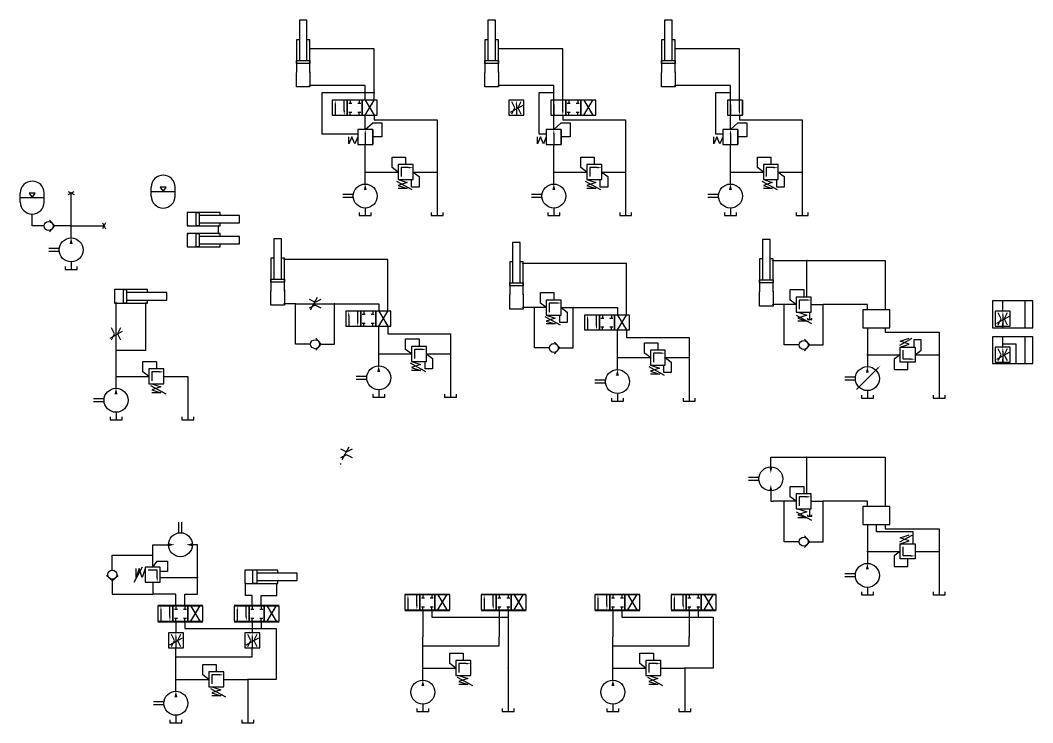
# Model space of a CAD drawing. Header units: inches. Extents: x -12 to 133, y 4 to 41.
# Drawn here: x 46.16 to 88.44, y 12.12 to 41.47 of the extents above; entities that cross this region are included whole.
import ezdxf
from ezdxf.lldxf.tags import DXFTag

# ---------------------------------------------------------------- set-up
doc = ezdxf.new("R2010")
doc.units = ezdxf.units.IN
doc.header["$LTSCALE"] = 0.25
doc.header["$MEASUREMENT"] = 0
tags = doc.linetypes.add('CENTER2', pattern=[1.125, 0.75, -0.125, 0.125, -0.125]).pattern_tags.tags
tags[10:11] = [DXFTag(74, 4), DXFTag(75, 0), DXFTag(340, '0'), DXFTag(46, 1.0), DXFTag(50, 0.0), DXFTag(44, 0.0), DXFTag(45, 0.0)]
tags[8:9] = [DXFTag(74, 4), DXFTag(75, 0), DXFTag(340, '0'), DXFTag(46, 1.0), DXFTag(50, 0.0), DXFTag(44, 0.0), DXFTag(45, 0.0)]
tags[6:7] = [DXFTag(74, 4), DXFTag(75, 0), DXFTag(340, '0'), DXFTag(46, 1.0), DXFTag(50, 0.0), DXFTag(44, 0.0), DXFTag(45, 0.0)]
tags[4:5] = [DXFTag(74, 4), DXFTag(75, 0), DXFTag(340, '0'), DXFTag(46, 1.0), DXFTag(50, 0.0), DXFTag(44, 0.0), DXFTag(45, 0.0)]
tags = doc.linetypes.add('HIDDEN', pattern=[0.375, 0.25, -0.125]).pattern_tags.tags
tags[6:7] = [DXFTag(74, 4), DXFTag(75, 0), DXFTag(340, '0'), DXFTag(46, 1.0), DXFTag(50, 0.0), DXFTag(44, 0.0), DXFTag(45, 0.0)]
tags[4:5] = [DXFTag(74, 4), DXFTag(75, 0), DXFTag(340, '0'), DXFTag(46, 1.0), DXFTag(50, 0.0), DXFTag(44, 0.0), DXFTag(45, 0.0)]
tags = doc.linetypes.add('HIDDEN4', pattern=[0.09375, 0.0625, -0.03125]).pattern_tags.tags
tags[6:7] = [DXFTag(74, 4), DXFTag(75, 0), DXFTag(340, '0'), DXFTag(46, 1.0), DXFTag(50, 0.0), DXFTag(44, 0.0), DXFTag(45, 0.0)]
tags[4:5] = [DXFTag(74, 4), DXFTag(75, 0), DXFTag(340, '0'), DXFTag(46, 1.0), DXFTag(50, 0.0), DXFTag(44, 0.0), DXFTag(45, 0.0)]

msp = doc.modelspace()

# ---------------------------------------------------------------- linework, layer by layer
for p, q in [((59.188, 38.125), (59.188, 37.5)), ((59.813, 38.125), (59.188, 38.125)), ((59.813, 38.125), (59.813, 37.5)), ((60.438, 38.125), (59.813, 38.125)), ((59.813, 37.5), (59.813, 38.125)), ((60.438, 37.5), (60.438, 38.125)), ((60.438, 38.125), (60.438, 37.5)), ((61.063, 38.125), (60.438, 38.125)), ((60.438, 37.5), (60.438, 38.125)), ((60.562, 37.5), (60.938, 38.125)), ((60.562, 38.125), (60.938, 37.5)), ((61.063, 37.5), (61.063, 38.125)), ((66.562, 38.125), (66.562, 37.5)), ((67.188, 38.125), (66.562, 38.125)), ((67.188, 37.5), (67.188, 38.125)), ((68.312, 38.125), (68.312, 37.5)), ((68.938, 38.125), (68.312, 38.125)), ((68.938, 38.125), (68.938, 37.5)), ((69.562, 38.125), (68.938, 38.125)), ((68.938, 37.5), (68.938, 38.125)), ((69.562, 37.5), (69.562, 38.125)), ((69.562, 38.125), (69.562, 37.5)), ((70.188, 38.125), (69.562, 38.125)), ((69.562, 37.5), (69.562, 38.125)), ((69.688, 37.5), (70.062, 38.125)), ((69.688, 38.125), (70.062, 37.5)), ((70.188, 37.5), (70.188, 38.125)), ((75.688, 38.125), (75.688, 37.5)), ((76.312, 38.125), (75.688, 38.125)), ((76.312, 38.125), (76.312, 37.5)), ((76.312, 37.5), (76.312, 38.125)), ((66.625, 37.625), (67.151, 37.917)), ((59.188, 37.5), (59.813, 37.5)), ((59.813, 37.5), (60.438, 37.5)), ((60.438, 37.5), (61.063, 37.5)), ((66.562, 37.5), (67.188, 37.5)), ((68.312, 37.5), (68.938, 37.5)), ((68.938, 37.5), (69.562, 37.5)), ((69.562, 37.5), (70.188, 37.5)), ((75.688, 37.5), (76.312, 37.5)), ((60.25, 36.906), (60.25, 36.281)), ((60.875, 36.906), (60.25, 36.906)), ((60.875, 36.906), (60.875, 36.281)), ((60.875, 36.281), (60.875, 36.906)), ((68.125, 36.906), (68.125, 36.281)), ((68.75, 36.906), (68.125, 36.906)), ((68.75, 36.906), (68.75, 36.281)), ((68.75, 36.281), (68.75, 36.906)), ((75.5, 36.906), (75.5, 36.281)), ((76.125, 36.906), (75.5, 36.906)), ((76.125, 36.906), (76.125, 36.281)), ((76.125, 36.281), (76.125, 36.906)), ((60.25, 36.281), (60.875, 36.281)), ((68.125, 36.281), (68.75, 36.281)), ((75.5, 36.281), (76.125, 36.281)), ((61.938, 35.438), (61.938, 34.812)), ((62.562, 35.438), (61.938, 35.438)), ((62.562, 34.812), (62.562, 35.438)), ((69.812, 35.438), (69.812, 34.812)), ((70.438, 35.438), (69.812, 35.438)), ((70.438, 34.812), (70.438, 35.438)), ((77.188, 35.438), (77.188, 34.812)), ((77.812, 35.438), (77.188, 35.438)), ((77.812, 34.812), (77.812, 35.438)), ((61.875, 34.75), (62.512, 34.396)), ((61.938, 34.812), (62.562, 34.812)), ((61.938, 34.812), (62.312, 34.688)), ((62.312, 34.688), (61.938, 34.562)), ((69.75, 34.75), (70.387, 34.396)), ((69.812, 34.812), (70.438, 34.812)), ((69.812, 34.812), (70.188, 34.688)), ((70.188, 34.688), (69.812, 34.562)), ((77.125, 34.75), (77.762, 34.396)), ((77.188, 34.812), (77.812, 34.812)), ((77.188, 34.812), (77.562, 34.688)), ((77.562, 34.688), (77.188, 34.562)), ((61.938, 34.562), (62.312, 34.438)), ((62.312, 34.438), (61.938, 34.438)), ((69.812, 34.562), (70.188, 34.438)), ((70.188, 34.438), (69.812, 34.438)), ((77.188, 34.562), (77.562, 34.438)), ((77.562, 34.438), (77.188, 34.438)), ((60.312, 33.438), (60.312, 33.312)), ((60.812, 33.312), (60.812, 33.438)), ((63.312, 33.438), (63.312, 33.312)), ((63.812, 33.312), (63.812, 33.438)), ((68.188, 33.438), (68.188, 33.312)), ((68.688, 33.312), (68.688, 33.438)), ((71.188, 33.438), (71.188, 33.312)), ((71.688, 33.312), (71.688, 33.438)), ((75.562, 33.438), (75.562, 33.312)), ((76.062, 33.312), (76.062, 33.438)), ((78.562, 33.438), (78.562, 33.312)), ((79.062, 33.312), (79.062, 33.438)), ((60.312, 33.312), (60.812, 33.312)), ((63.312, 33.312), (63.812, 33.312)), ((68.188, 33.312), (68.688, 33.312)), ((71.188, 33.312), (71.688, 33.312)), ((75.562, 33.312), (76.062, 33.312)), ((78.562, 33.312), (79.062, 33.312)), ((48.031, 31.188), (48.031, 31.062)), ((48.031, 31.062), (48.531, 31.062)), ((48.531, 31.062), (48.531, 31.188)), ((58.281, 29.375), (58.573, 29.901)), ((68.125, 29.781), (68.125, 29.156)), ((68.75, 29.781), (68.125, 29.781)), ((68.75, 29.156), (68.75, 29.781)), ((78.562, 29.906), (78.562, 29.281)), ((79.188, 29.906), (78.562, 29.906)), ((79.188, 29.281), (79.188, 29.906)), ((59.75, 29.312), (59.75, 28.688)), ((60.375, 29.312), (59.75, 29.312)), ((60.375, 29.312), (60.375, 28.688)), ((61, 29.312), (60.375, 29.312)), ((60.375, 28.688), (60.375, 29.312)), ((61, 28.688), (61, 29.312)), ((61, 29.312), (61, 28.688)), ((61.625, 29.312), (61, 29.312)), ((61, 28.688), (61, 29.312)), ((61.125, 28.688), (61.5, 29.312)), ((61.125, 29.312), (61.5, 28.688)), ((61.625, 28.688), (61.625, 29.312)), ((78.562, 29.281), (79.188, 29.281)), ((78.625, 29.281), (79, 29.156)), ((86.875, 29.312), (86.875, 28.688)), ((87.5, 29.312), (86.875, 29.312)), ((87.5, 28.688), (87.5, 29.312)), ((68.062, 29.094), (68.7, 28.74)), ((68.125, 29.156), (68.75, 29.156)), ((68.125, 29.156), (68.5, 29.031)), ((68.5, 29.031), (68.125, 28.906)), ((68.125, 28.906), (68.5, 28.781)), ((68.5, 28.781), (68.125, 28.781)), ((69.719, 29.156), (69.719, 28.531)), ((70.344, 29.156), (69.719, 29.156)), ((70.344, 29.156), (70.344, 28.531)), ((70.969, 29.156), (70.344, 29.156)), ((70.344, 28.531), (70.344, 29.156)), ((70.969, 28.531), (70.969, 29.156)), ((70.969, 29.156), (70.969, 28.531)), ((71.594, 29.156), (70.969, 29.156)), ((70.969, 28.531), (70.969, 29.156)), ((71.094, 28.531), (71.469, 29.156)), ((71.094, 29.156), (71.469, 28.531)), ((71.594, 28.531), (71.594, 29.156)), ((78.562, 29.156), (79.2, 28.802)), ((79, 29.156), (78.625, 29.031)), ((78.625, 29.031), (79, 28.906)), ((79, 28.906), (78.625, 28.906)), ((86.938, 28.812), (87.463, 29.104)), ((49.906, 28.188), (50.432, 28.479)), ((59.75, 28.688), (60.375, 28.688)), ((60.375, 28.688), (61, 28.688)), ((61, 28.688), (61.625, 28.688)), ((69.719, 28.531), (70.344, 28.531)), ((70.344, 28.531), (70.969, 28.531)), ((70.969, 28.531), (71.594, 28.531)), ((86.875, 28.688), (87.5, 28.688)), ((82.891, 27.901), (83.4, 28.184)), ((82.906, 28.062), (83.281, 28.188)), ((83.281, 27.938), (82.906, 28.062)), ((82.906, 27.812), (83.281, 27.938)), ((62.5, 27.844), (62.5, 27.219)), ((63.125, 27.844), (62.5, 27.844)), ((63.125, 27.219), (63.125, 27.844)), ((72.469, 27.688), (72.469, 27.062)), ((73.094, 27.688), (72.469, 27.688)), ((73.094, 27.062), (73.094, 27.688)), ((82.906, 27.188), (82.906, 27.812)), ((82.906, 27.812), (83.531, 27.812)), ((83.531, 27.812), (83.531, 27.188)), ((86.875, 27.812), (86.875, 27.188)), ((87.5, 27.812), (86.875, 27.812)), ((86.938, 27.312), (87.463, 27.604)), ((87.5, 27.188), (87.5, 27.812)), ((62.438, 27.156), (63.075, 26.802)), ((62.5, 27.219), (63.125, 27.219)), ((62.5, 27.219), (62.875, 27.094)), ((62.875, 27.094), (62.5, 26.969)), ((72.469, 27.062), (73.094, 27.062)), ((72.469, 27.062), (72.844, 26.938)), ((83.531, 27.188), (82.906, 27.188)), ((86.875, 27.188), (87.5, 27.188)), ((51.531, 26.906), (51.531, 26.281)), ((52.156, 26.906), (51.531, 26.906)), ((52.156, 26.281), (52.156, 26.906)), ((62.5, 26.969), (62.875, 26.844)), ((62.875, 26.844), (62.5, 26.844)), ((72.406, 27), (73.044, 26.646)), ((72.844, 26.938), (72.469, 26.812)), ((72.469, 26.812), (72.844, 26.688)), ((72.844, 26.688), (72.469, 26.688)), ((51.531, 26.281), (52.156, 26.281)), ((51.594, 26.219), (52.231, 25.865)), ((51.656, 26.281), (52.031, 26.156)), ((52.031, 26.156), (51.656, 26.031)), ((51.656, 26.031), (52.031, 25.906)), ((52.031, 25.906), (51.656, 25.906)), ((60.875, 25.844), (60.875, 25.719)), ((61.375, 25.719), (61.375, 25.844)), ((63.875, 25.844), (63.875, 25.719)), ((64.375, 25.719), (64.375, 25.844)), ((81.281, 25.812), (81.281, 25.688)), ((81.781, 25.688), (81.781, 25.812)), ((84.281, 25.812), (84.281, 25.688)), ((84.781, 25.688), (84.781, 25.812)), ((60.875, 25.719), (61.375, 25.719)), ((63.875, 25.719), (64.375, 25.719)), ((70.844, 25.688), (70.844, 25.562)), ((70.844, 25.562), (71.344, 25.562)), ((71.344, 25.562), (71.344, 25.688)), ((73.844, 25.688), (73.844, 25.562)), ((73.844, 25.562), (74.344, 25.562)), ((74.344, 25.562), (74.344, 25.688)), ((81.281, 25.688), (81.781, 25.688)), ((84.281, 25.688), (84.781, 25.688)), ((49.906, 24.906), (49.906, 24.781)), ((49.906, 24.781), (50.406, 24.781)), ((50.406, 24.781), (50.406, 24.906)), ((52.906, 24.906), (52.906, 24.781)), ((52.906, 24.781), (53.406, 24.781)), ((53.406, 24.781), (53.406, 24.906)), ((59.594, 23.125), (59.886, 23.651)), ((78.562, 21.688), (78.562, 21.062)), ((79.188, 21.688), (78.562, 21.688)), ((79.188, 21.062), (79.188, 21.688)), ((78.562, 21.062), (79.188, 21.062)), ((78.562, 20.938), (79.2, 20.584)), ((78.625, 21.062), (79, 20.938)), ((79, 20.938), (78.625, 20.812)), ((78.625, 20.812), (79, 20.688)), ((79, 20.688), (78.625, 20.688)), ((82.891, 19.682), (83.4, 19.965)), ((82.906, 19.844), (83.281, 19.969)), ((83.281, 19.719), (82.906, 19.844)), ((82.906, 19.594), (83.281, 19.719)), ((82.906, 18.969), (82.906, 19.594)), ((82.906, 19.594), (83.531, 19.594)), ((83.531, 19.594), (83.531, 18.969)), ((51.25, 18.625), (50.896, 17.988)), ((52, 18.625), (51.375, 18.625)), ((51.375, 18.625), (51.375, 18)), ((52, 18), (52, 18.625)), ((83.531, 18.969), (82.906, 18.969)), ((51.125, 18.562), (51, 18.188)), ((51, 18.188), (51, 18.562)), ((51.25, 18.188), (51.125, 18.562)), ((51.375, 18.562), (51.25, 18.188)), ((51.375, 18), (52, 18)), ((62.219, 17.5), (64.094, 17.5)), ((62.219, 17.469), (62.219, 16.844)), ((62.844, 17.469), (62.219, 17.469)), ((62.844, 17.469), (62.844, 16.844)), ((63.469, 17.469), (62.844, 17.469)), ((62.844, 16.844), (62.844, 17.469)), ((63.469, 16.844), (63.469, 17.469)), ((63.469, 17.469), (63.469, 16.844)), ((64.094, 17.469), (63.469, 17.469)), ((63.469, 16.844), (63.469, 17.469)), ((63.594, 16.844), (63.969, 17.469)), ((63.594, 17.469), (63.969, 16.844)), ((64.094, 16.844), (64.094, 17.469)), ((65.406, 17.5), (67.281, 17.5)), ((65.406, 17.469), (65.406, 16.844)), ((66.031, 17.469), (65.406, 17.469)), ((66.031, 17.469), (66.031, 16.844)), ((66.656, 17.469), (66.031, 17.469)), ((66.031, 16.844), (66.031, 17.469)), ((66.656, 16.844), (66.656, 17.469)), ((66.656, 17.469), (66.656, 16.844)), ((67.281, 17.469), (66.656, 17.469)), ((66.656, 16.844), (66.656, 17.469)), ((66.781, 16.844), (67.156, 17.469)), ((66.781, 17.469), (67.156, 16.844)), ((67.281, 16.844), (67.281, 17.469)), ((70.156, 17.5), (72.031, 17.5)), ((70.156, 17.469), (70.156, 16.844)), ((70.781, 17.469), (70.156, 17.469)), ((70.781, 17.469), (70.781, 16.844)), ((71.406, 17.469), (70.781, 17.469)), ((70.781, 16.844), (70.781, 17.469)), ((71.406, 16.844), (71.406, 17.469)), ((71.406, 17.469), (71.406, 16.844)), ((72.031, 17.469), (71.406, 17.469)), ((71.406, 16.844), (71.406, 17.469)), ((71.531, 16.844), (71.906, 17.469)), ((71.531, 17.469), (71.906, 16.844)), ((72.031, 16.844), (72.031, 17.469)), ((73.344, 17.5), (75.219, 17.5)), ((73.344, 17.469), (73.344, 16.844)), ((73.969, 17.469), (73.344, 17.469)), ((73.969, 17.469), (73.969, 16.844)), ((74.594, 17.469), (73.969, 17.469)), ((73.969, 16.844), (73.969, 17.469)), ((74.594, 16.844), (74.594, 17.469)), ((74.594, 17.469), (74.594, 16.844)), ((75.219, 17.469), (74.594, 17.469)), ((74.594, 16.844), (74.594, 17.469)), ((74.719, 16.844), (75.094, 17.469)), ((74.719, 17.469), (75.094, 16.844)), ((75.219, 16.844), (75.219, 17.469)), ((81.281, 17.594), (81.281, 17.469)), ((81.281, 17.469), (81.781, 17.469)), ((81.781, 17.469), (81.781, 17.594)), ((84.281, 17.594), (84.281, 17.469)), ((84.281, 17.469), (84.781, 17.469)), ((84.781, 17.469), (84.781, 17.594)), ((51.906, 17.031), (53.781, 17.031)), ((51.906, 17), (51.906, 16.375)), ((52.531, 17), (51.906, 17)), ((52.531, 17), (52.531, 16.375)), ((53.156, 17), (52.531, 17)), ((52.531, 16.375), (52.531, 17)), ((53.156, 16.375), (53.156, 17)), ((53.156, 17), (53.156, 16.375)), ((53.781, 17), (53.156, 17)), ((53.156, 16.375), (53.156, 17)), ((53.281, 16.375), (53.656, 17)), ((53.281, 17), (53.656, 16.375)), ((53.781, 16.375), (53.781, 17)), ((55.094, 17.031), (56.969, 17.031)), ((55.094, 17), (55.094, 16.375)), ((55.719, 17), (55.094, 17)), ((55.719, 17), (55.719, 16.375)), ((56.344, 17), (55.719, 17)), ((55.719, 16.375), (55.719, 17)), ((56.344, 16.375), (56.344, 17)), ((56.344, 17), (56.344, 16.375)), ((56.969, 17), (56.344, 17)), ((56.344, 16.375), (56.344, 17)), ((56.469, 16.375), (56.844, 17)), ((56.469, 17), (56.844, 16.375)), ((56.969, 16.375), (56.969, 17)), ((62.219, 16.844), (62.844, 16.844)), ((62.219, 16.812), (64.094, 16.812)), ((62.844, 16.844), (63.469, 16.844)), ((63.469, 16.844), (64.094, 16.844)), ((65.406, 16.844), (66.031, 16.844)), ((65.406, 16.812), (67.281, 16.812)), ((66.031, 16.844), (66.656, 16.844)), ((66.656, 16.844), (67.281, 16.844)), ((70.156, 16.844), (70.781, 16.844)), ((70.156, 16.812), (72.031, 16.812)), ((70.781, 16.844), (71.406, 16.844)), ((71.406, 16.844), (72.031, 16.844)), ((73.344, 16.844), (73.969, 16.844)), ((73.344, 16.812), (75.219, 16.812)), ((73.969, 16.844), (74.594, 16.844)), ((74.594, 16.844), (75.219, 16.844)), ((51.906, 16.375), (52.531, 16.375)), ((51.906, 16.344), (53.781, 16.344)), ((52.531, 16.375), (53.156, 16.375)), ((53.156, 16.375), (53.781, 16.375)), ((55.094, 16.375), (55.719, 16.375)), ((55.094, 16.344), (56.969, 16.344)), ((55.719, 16.375), (56.344, 16.375)), ((56.344, 16.375), (56.969, 16.375)), ((52.344, 15.875), (52.344, 15.25)), ((52.969, 15.875), (52.344, 15.875)), ((52.406, 15.375), (52.932, 15.667)), ((52.969, 15.25), (52.969, 15.875)), ((55.531, 15.875), (55.531, 15.25)), ((56.156, 15.875), (55.531, 15.875)), ((55.594, 15.375), (56.119, 15.667)), ((56.156, 15.25), (56.156, 15.875)), ((52.344, 15.25), (52.969, 15.25)), ((55.531, 15.25), (56.156, 15.25)), ((64.344, 14.719), (64.344, 14.094)), ((64.969, 14.719), (64.344, 14.719)), ((64.969, 14.094), (64.969, 14.719)), ((72.281, 14.719), (72.281, 14.094)), ((72.906, 14.719), (72.281, 14.719)), ((72.906, 14.094), (72.906, 14.719)), ((54.031, 14.25), (54.031, 13.625)), ((54.656, 14.25), (54.031, 14.25)), ((54.656, 13.625), (54.656, 14.25)), ((64.344, 14.094), (64.969, 14.094)), ((64.406, 14.031), (65.044, 13.677)), ((64.469, 14.094), (64.844, 13.969)), ((64.844, 13.969), (64.469, 13.844)), ((72.281, 14.094), (72.906, 14.094)), ((72.344, 14.031), (72.981, 13.677)), ((72.406, 14.094), (72.781, 13.969)), ((72.781, 13.969), (72.406, 13.844)), ((54.031, 13.625), (54.656, 13.625)), ((54.094, 13.562), (54.731, 13.209)), ((54.156, 13.625), (54.531, 13.5)), ((64.469, 13.844), (64.844, 13.719)), ((64.844, 13.719), (64.469, 13.719)), ((72.406, 13.844), (72.781, 13.719)), ((72.781, 13.719), (72.406, 13.719)), ((54.531, 13.5), (54.156, 13.375)), ((54.156, 13.375), (54.531, 13.25)), ((54.531, 13.25), (54.156, 13.25)), ((62.719, 12.719), (62.719, 12.594)), ((63.219, 12.594), (63.219, 12.719)), ((66.281, 12.719), (66.281, 12.594)), ((66.781, 12.594), (66.781, 12.719)), ((70.656, 12.719), (70.656, 12.594)), ((71.156, 12.594), (71.156, 12.719)), ((73.656, 12.719), (73.656, 12.594)), ((74.156, 12.594), (74.156, 12.719)), ((62.719, 12.594), (63.219, 12.594)), ((66.281, 12.594), (66.781, 12.594)), ((70.656, 12.594), (71.156, 12.594)), ((73.656, 12.594), (74.156, 12.594)), ((52.406, 12.25), (52.406, 12.125)), ((52.406, 12.125), (52.906, 12.125)), ((52.906, 12.125), (52.906, 12.25)), ((55.406, 12.25), (55.406, 12.125)), ((55.406, 12.125), (55.906, 12.125)), ((55.906, 12.125), (55.906, 12.25))]:
    msp.add_line(p, q)
for points in [[(57.813, 39.781), (58.125, 39.781), (58.125, 41.469), (57.813, 41.469), (57.813, 39.781)], [(65.688, 39.781), (66, 39.781), (66, 41.469), (65.688, 41.469), (65.688, 39.781)], [(73.062, 39.781), (73.375, 39.781), (73.375, 41.469), (73.062, 41.469), (73.062, 39.781)], [(57.813, 40.656), (57.688, 40.656), (57.688, 39.281)], [(58.25, 39.281), (58.25, 39.281), (58.25, 40.656), (58.125, 40.656)], [(65.688, 40.656), (65.562, 40.656), (65.562, 39.281)], [(66.125, 39.281), (66.125, 39.281), (66.125, 40.656), (66, 40.656)], [(73.062, 40.656), (72.938, 40.656), (72.938, 39.281)], [(73.5, 39.281), (73.5, 39.281), (73.5, 40.656), (73.375, 40.656)], [(60.938, 38.125), (60.938, 40.281), (58.25, 40.281)], [(68.812, 38.125), (68.812, 40.281), (66.125, 40.281)], [(76.188, 38.125), (76.188, 40.281), (73.5, 40.281)], [(57.688, 39.781), (58.25, 39.781), (58.25, 39.656), (57.688, 39.656), (57.688, 39.781)], [(65.562, 39.781), (66.125, 39.781), (66.125, 39.656), (65.562, 39.656), (65.562, 39.781)], [(72.938, 39.781), (73.5, 39.781), (73.5, 39.656), (72.938, 39.656), (72.938, 39.781)], [(58.25, 39.312), (58.25, 38.688), (57.688, 38.688), (57.688, 39.281)], [(66.125, 39.312), (66.125, 38.688), (65.562, 38.688), (65.562, 39.281)], [(73.5, 39.312), (73.5, 38.688), (72.938, 38.688), (72.938, 39.281)], [(60.562, 38.125), (60.562, 38.75), (58.25, 38.75)], [(68.438, 37.5), (68.438, 38.75), (66.125, 38.75)], [(75.812, 37.5), (75.812, 38.75), (73.5, 38.75)], [(59.688, 37.688), (59.688, 38.125)], [(59.938, 38.125), (59.938, 38)], [(60.312, 38.125), (60.312, 38)], [(66.688, 37.562), (66.812, 37.812), (66.688, 38.062)], [(67.062, 38.062), (66.938, 37.812), (67.062, 37.562)], [(68.812, 37.688), (68.812, 38.125)], [(69.062, 38.125), (69.062, 38)], [(69.438, 38.125), (69.438, 38)], [(76.188, 37.688), (76.188, 38.125)], [(59.312, 37.938), (59.312, 37.5)], [(59.875, 38), (60, 38)], [(60.25, 38), (60.375, 38)], [(66.875, 37.938), (66.875, 37.5)], [(68.438, 37.938), (68.438, 37.5)], [(69, 38), (69.125, 38)], [(69.375, 38), (69.5, 38)], [(75.812, 37.938), (75.812, 37.5)], [(59.875, 37.625), (60, 37.625)], [(59.938, 37.5), (59.938, 37.625)], [(60.25, 37.625), (60.375, 37.625)], [(60.312, 37.5), (60.312, 37.625)], [(60.562, 36.906), (60.562, 37.5)], [(60.938, 37.5), (60.938, 37.312), (63.562, 37.312), (63.562, 35.969)], [(68.438, 36.906), (68.438, 37.5)], [(68.812, 37.5), (68.812, 37.312), (71.438, 37.312), (71.438, 35.969)], [(69, 37.625), (69.125, 37.625)], [(69.062, 37.5), (69.062, 37.625)], [(69.375, 37.625), (69.5, 37.625)], [(69.438, 37.5), (69.438, 37.625)], [(75.812, 36.906), (75.812, 37.5)], [(76.188, 37.5), (76.188, 37.312), (78.812, 37.312), (78.812, 35.969)], [(60.25, 36.594), (60.125, 36.312), (60, 36.594), (59.875, 36.312), (59.875, 36.594)], [(60.562, 36.719), (60.562, 36.281)], [(68.125, 36.594), (68, 36.312), (67.875, 36.594), (67.75, 36.312), (67.75, 36.594)], [(68.438, 36.719), (68.438, 36.281)], [(75.5, 36.594), (75.375, 36.312), (75.25, 36.594), (75.125, 36.312), (75.125, 36.594)], [(75.812, 36.719), (75.812, 36.281)], [(60.562, 34.625), (60.562, 36.281)], [(63.562, 35.969), (63.562, 35.125)], [(68.438, 34.625), (68.438, 36.281)], [(71.438, 35.969), (71.438, 35.125)], [(75.812, 34.625), (75.812, 36.281)], [(78.812, 35.969), (78.812, 35.125)], [(60.562, 35.125), (61.938, 35.125)], [(62.375, 35.312), (62.062, 35.312), (62.062, 34.938)], [(62.562, 35.125), (63.562, 35.125), (63.562, 33.312)], [(68.438, 35.125), (69.812, 35.125)], [(70.25, 35.312), (69.938, 35.312), (69.938, 34.938)], [(70.438, 35.125), (71.438, 35.125), (71.438, 33.312)], [(75.812, 35.125), (77.188, 35.125)], [(77.625, 35.312), (77.312, 35.312), (77.312, 34.938)], [(77.812, 35.125), (78.812, 35.125), (78.812, 33.312)], [(46.156, 33.875), (46.156, 34.25)], [(46.656, 34.062), (46.781, 34.25), (46.531, 34.25), (46.656, 34.062)], [(47.156, 33.875), (47.156, 34.25)], [(48.156, 34.188), (48.406, 34.312)], [(48.156, 34.312), (48.406, 34.188)], [(48.281, 32.375), (48.281, 34.25)], [(51.625, 34.125), (51.625, 34.5)], [(51.625, 34.312), (52.625, 34.312)], [(52.125, 34.312), (52.25, 34.5), (52, 34.5), (52.125, 34.312)], [(52.625, 34.125), (52.625, 34.5)], [(46.156, 34.062), (47.156, 34.062)], [(60.066, 34.188), (59.625, 34.188)], [(60.066, 34.062), (59.625, 34.062)], [(67.941, 34.188), (67.5, 34.188)], [(67.941, 34.062), (67.5, 34.062)], [(75.316, 34.188), (74.875, 34.188)], [(75.316, 34.062), (74.875, 34.062)], [(54.5, 33.312), (54.5, 33.438), (53.125, 33.438), (53.125, 32.875), (54.5, 32.875), (54.5, 33)], [(53.625, 33.438), (53.625, 32.875), (53.5, 32.875), (53.5, 33.438), (53.625, 33.438)], [(60.562, 33.625), (60.562, 33.312)], [(68.438, 33.625), (68.438, 33.312)], [(75.812, 33.625), (75.812, 33.312)], [(47.156, 32.875), (46.656, 32.875), (46.656, 33.375)], [(47.594, 32.875), (47.375, 33.123)], [(49.594, 33), (49.719, 32.75)], [(49.719, 33), (49.594, 32.75)], [(53.625, 33.312), (53.625, 33), (55.312, 33), (55.312, 33.312), (53.625, 33.312)], [(47.594, 32.875), (47.375, 32.627)], [(48.281, 32.875), (47.594, 32.875)], [(48.281, 32.875), (49.656, 32.875)], [(54.5, 32.438), (54.5, 32.562), (53.125, 32.562), (53.125, 32), (54.5, 32), (54.5, 32.125)], [(53.625, 32.562), (53.625, 32), (53.5, 32), (53.5, 32.562), (53.625, 32.562)], [(54.438, 32.562), (54.438, 32.875)], [(53.625, 32.438), (53.625, 32.125), (55.312, 32.125), (55.312, 32.438), (53.625, 32.438)], [(56.75, 30.656), (57.063, 30.656), (57.063, 32.344), (56.75, 32.344), (56.75, 30.656)], [(66.719, 30.5), (67.031, 30.5), (67.031, 32.188), (66.719, 32.188), (66.719, 30.5)], [(77.156, 30.625), (77.469, 30.625), (77.469, 32.312), (77.156, 32.312), (77.156, 30.625)], [(47.785, 31.938), (47.344, 31.938)], [(47.785, 31.812), (47.344, 31.812)], [(48.281, 31.375), (48.281, 31.062)], [(56.75, 31.531), (56.625, 31.531), (56.625, 30.156)], [(57.188, 30.156), (57.188, 30.156), (57.188, 31.531), (57.063, 31.531)], [(61.5, 29.312), (61.5, 31.469), (57.188, 31.469)], [(66.719, 31.375), (66.594, 31.375), (66.594, 30)], [(67.156, 30), (67.156, 30), (67.156, 31.375), (67.031, 31.375)], [(71.469, 29.156), (71.469, 31.312), (67.156, 31.312)], [(77.156, 31.5), (77.031, 31.5), (77.031, 30.125)], [(77.594, 30.125), (77.594, 30.125), (77.594, 31.5), (77.469, 31.5)], [(77.594, 31.438), (82.281, 31.438), (82.281, 29.375)], [(56.625, 30.656), (57.188, 30.656), (57.188, 30.531), (56.625, 30.531), (56.625, 30.656)], [(66.594, 30.5), (67.156, 30.5), (67.156, 30.375), (66.594, 30.375), (66.594, 30.5)], [(77.031, 30.625), (77.594, 30.625), (77.594, 30.5), (77.031, 30.5), (77.031, 30.625)], [(51.469, 30.094), (51.469, 30.219), (50.094, 30.219), (50.094, 29.656), (51.469, 29.656), (51.469, 29.781)], [(50.594, 30.219), (50.594, 29.656), (50.469, 29.656), (50.469, 30.219), (50.594, 30.219)], [(50.594, 30.094), (50.594, 29.781), (52.281, 29.781), (52.281, 30.094), (50.594, 30.094)], [(57.188, 30.188), (57.188, 29.562), (56.625, 29.562), (56.625, 30.156)], [(67.156, 30.031), (67.156, 29.406), (66.594, 29.406), (66.594, 30)], [(77.594, 30.156), (77.594, 29.531), (77.031, 29.531), (77.031, 30.125)], [(50.156, 28.656), (50.156, 29.656)], [(50.156, 27.688), (51.406, 27.688), (51.406, 29.656)], [(57.656, 29.625), (57.188, 29.625)], [(58.281, 27.938), (57.656, 27.938), (57.656, 29.625)], [(57.656, 29.625), (59.281, 29.625)], [(58.219, 29.812), (58.469, 29.688), (58.719, 29.812)], [(58.719, 27.938), (59.281, 27.938), (59.281, 29.625)], [(59.281, 29.625), (61.125, 29.625), (61.125, 29.312)], [(68.562, 29.656), (68.25, 29.656), (68.25, 29.281)], [(79, 29.781), (78.688, 29.781), (78.688, 29.406)], [(87.188, 29.312), (87.188, 29.75)], [(88.125, 28.625), (88.125, 29.75)], [(58.719, 29.438), (58.469, 29.562), (58.219, 29.438)], [(60.25, 28.875), (60.25, 29.312)], [(60.438, 29.188), (60.562, 29.188)], [(60.5, 29.312), (60.5, 29.188)], [(60.812, 29.188), (60.938, 29.188)], [(60.875, 29.312), (60.875, 29.188)], [(67.625, 29.469), (67.156, 29.469)], [(68.125, 29.469), (67.625, 29.469)], [(68.25, 27.781), (67.625, 27.781), (67.625, 29.469)], [(68.688, 27.781), (69.25, 27.781), (69.25, 29.469)], [(68.75, 29.469), (69.25, 29.469)], [(69.25, 29.469), (71.094, 29.469), (71.094, 29.156)], [(78.062, 29.594), (77.594, 29.594)], [(78.562, 29.594), (78.062, 29.594)], [(78.688, 27.906), (78.062, 27.906), (78.062, 29.594)], [(79.125, 27.906), (79.688, 27.906), (79.688, 29.594)], [(79.188, 29.594), (79.688, 29.594)], [(81.531, 29.375), (81.531, 29.594), (79.688, 29.594)], [(87, 28.75), (87.125, 29), (87, 29.25)], [(87.375, 29.25), (87.25, 29), (87.375, 28.75)], [(59.875, 29.125), (59.875, 28.688)], [(60.438, 28.812), (60.562, 28.812)], [(60.5, 28.688), (60.5, 28.812)], [(60.812, 28.812), (60.938, 28.812)], [(60.875, 28.688), (60.875, 28.812)], [(69.844, 28.969), (69.844, 28.531)], [(70.219, 28.719), (70.219, 29.156)], [(70.406, 29.031), (70.531, 29.031)], [(70.469, 29.156), (70.469, 29.031)], [(70.781, 29.031), (70.906, 29.031)], [(70.844, 29.156), (70.844, 29.031)], [(79.031, 29.031), (79.031, 28.969), (79.219, 28.969), (79.219, 29.031)], [(87.188, 29.125), (87.188, 28.688)], [(87.188, 28.625), (87.188, 28.812)], [(49.969, 28.125), (50.094, 28.375), (49.969, 28.625)], [(50.156, 28.031), (50.156, 28.656)], [(50.344, 28.625), (50.219, 28.375), (50.344, 28.125)], [(61.125, 27.031), (61.125, 28.688)], [(61.5, 28.688), (61.5, 28.375), (64.125, 28.375), (64.125, 27.531)], [(70.406, 28.656), (70.531, 28.656)], [(70.469, 28.531), (70.469, 28.656)], [(70.781, 28.656), (70.906, 28.656)], [(70.844, 28.531), (70.844, 28.656)], [(71.094, 26.875), (71.094, 28.531)], [(71.469, 28.531), (71.469, 28.219), (74.094, 28.219), (74.094, 27.375)], [(81.531, 28.625), (81.531, 27)], [(82.281, 28.625), (82.281, 28.438), (84.531, 28.438), (84.531, 27.5)], [(50.156, 26.094), (50.156, 28.031)], [(58.719, 27.938), (58.5, 28.186)], [(58.719, 27.938), (58.5, 27.689)], [(68.688, 27.781), (68.469, 28.029)], [(79.125, 27.906), (78.906, 28.154)], [(79.125, 27.906), (78.906, 27.658)], [(87.188, 27.812), (87.188, 28.25)], [(88.125, 27.125), (88.125, 28.25)], [(61.125, 27.531), (62.5, 27.531)], [(62.938, 27.719), (62.625, 27.719), (62.625, 27.344)], [(63.125, 27.531), (64.125, 27.531), (64.125, 25.719)], [(68.688, 27.781), (68.469, 27.533)], [(72.906, 27.562), (72.594, 27.562), (72.594, 27.188)], [(81.531, 27.5), (82.906, 27.5)], [(83.344, 27.312), (83.031, 27.312), (83.031, 27.688)], [(83.531, 27.5), (84.531, 27.5), (84.531, 25.688)], [(87, 27.25), (87.125, 27.5), (87, 27.75)], [(87.188, 27.625), (87.188, 27.188)], [(87.375, 27.75), (87.25, 27.5), (87.375, 27.25)], [(71.094, 27.375), (72.469, 27.375)], [(73.094, 27.375), (74.094, 27.375), (74.094, 25.562)], [(87.188, 27.125), (87.188, 27.312)], [(51.969, 26.781), (51.656, 26.781), (51.656, 26.406)], [(81.938, 26.906), (81.076, 26.044)], [(50.156, 26.594), (51.531, 26.594)], [(52.156, 26.594), (53.156, 26.594), (53.156, 24.781)], [(60.629, 26.594), (60.188, 26.594)], [(60.629, 26.469), (60.188, 26.469)], [(70.598, 26.438), (70.156, 26.438)], [(70.598, 26.312), (70.156, 26.312)], [(81.035, 26.562), (80.594, 26.562)], [(81.035, 26.438), (80.594, 26.438)], [(61.125, 26.031), (61.125, 25.719)], [(71.094, 25.875), (71.094, 25.562)], [(81.531, 26), (81.531, 25.688)], [(49.66, 25.656), (49.219, 25.656)], [(49.66, 25.531), (49.219, 25.531)], [(50.156, 25.094), (50.156, 24.781)], [(59.531, 23.562), (59.781, 23.438), (60.031, 23.562)], [(60.031, 23.188), (59.781, 23.312), (59.531, 23.188)], [(77.5, 22.812), (77.5, 23.219), (77.594, 23.219)], [(77.594, 23.219), (82.281, 23.219), (82.281, 21.156)], [(77.004, 22.375), (76.562, 22.375)], [(77.004, 22.25), (76.562, 22.25)], [(77.5, 21.812), (77.5, 21.375), (77.594, 21.375)], [(78.062, 21.375), (77.594, 21.375)], [(78.562, 21.375), (78.062, 21.375)], [(78.688, 19.688), (78.062, 19.688), (78.062, 21.375)], [(79, 21.562), (78.688, 21.562), (78.688, 21.188)], [(79.125, 19.688), (79.688, 19.688), (79.688, 21.375)], [(79.188, 21.375), (79.688, 21.375)], [(81.531, 21.156), (81.531, 21.375), (79.688, 21.375)], [(79.031, 20.812), (79.031, 20.75), (79.219, 20.75), (79.219, 20.812)], [(52.781, 20.059), (52.781, 20.5)], [(52.906, 20.059), (52.906, 20.5)], [(81.531, 20.406), (81.531, 18.781)], [(82.281, 20.406), (82.281, 20.219), (84.531, 20.219), (84.531, 19.281)], [(79.125, 19.688), (78.906, 19.936)], [(51.688, 19.125), (51.688, 19.562), (52.344, 19.562)], [(53.562, 18.188), (53.562, 19.562), (53.344, 19.562)], [(79.125, 19.688), (78.906, 19.439)], [(83.344, 19.094), (83.031, 19.094), (83.031, 19.469)], [(50, 18.5), (50, 19.125), (51.688, 19.125)], [(51.688, 18.625), (51.688, 19.125)], [(81.531, 19.281), (82.906, 19.281)], [(83.531, 19.281), (84.531, 19.281), (84.531, 17.469)], [(50, 18.062), (49.752, 18.281)], [(50, 18.062), (50.248, 18.281)], [(51.875, 18.188), (51.875, 18.5), (51.5, 18.5)], [(53.031, 17), (53.031, 17.5), (53.562, 17.5), (53.562, 18.188)], [(56.906, 18.375), (56.906, 18.5), (55.531, 18.5), (55.531, 17.938), (56.906, 17.938), (56.906, 18.062)], [(56.031, 18.5), (56.031, 17.938), (55.875, 17.938), (55.875, 18.5)], [(56.031, 18.375), (56.031, 18.062), (57.719, 18.062), (57.719, 18.375), (56.031, 18.375)], [(81.035, 18.344), (80.594, 18.344)], [(81.035, 18.219), (80.594, 18.219)], [(50, 18.062), (50, 17.5), (51.688, 17.5)], [(51.688, 18), (51.688, 17.5)], [(55.844, 17), (55.844, 17.438), (55.562, 17.438), (55.562, 17.938)], [(56.219, 17), (56.219, 17.438), (56.875, 17.438), (56.875, 17.938)], [(81.531, 17.781), (81.531, 17.469)], [(52.656, 17), (52.656, 17.5), (51.688, 17.5)], [(62.719, 17.031), (62.719, 17.469)], [(62.906, 17.344), (63.031, 17.344)], [(62.969, 17.469), (62.969, 17.344)], [(63.281, 17.344), (63.406, 17.344)], [(63.344, 17.469), (63.344, 17.344)], [(65.906, 17.031), (65.906, 17.469)], [(66.094, 17.344), (66.219, 17.344)], [(66.156, 17.469), (66.156, 17.344)], [(66.469, 17.344), (66.594, 17.344)], [(66.531, 17.469), (66.531, 17.344)], [(70.656, 17.031), (70.656, 17.469)], [(70.844, 17.344), (70.969, 17.344)], [(70.906, 17.469), (70.906, 17.344)], [(71.219, 17.344), (71.344, 17.344)], [(71.281, 17.469), (71.281, 17.344)], [(73.844, 17.031), (73.844, 17.469)], [(74.031, 17.344), (74.156, 17.344)], [(74.094, 17.469), (74.094, 17.344)], [(74.406, 17.344), (74.531, 17.344)], [(74.469, 17.469), (74.469, 17.344)], [(52.406, 16.562), (52.406, 17)], [(52.656, 17), (52.656, 16.875)], [(53.031, 17), (53.031, 16.875)], [(55.594, 16.562), (55.594, 17)], [(55.844, 17), (55.844, 16.875)], [(56.219, 17), (56.219, 16.875)], [(62.344, 17.281), (62.344, 16.844)], [(62.906, 16.969), (63.031, 16.969)], [(62.969, 16.844), (62.969, 16.969)], [(63.281, 16.969), (63.406, 16.969)], [(63.344, 16.844), (63.344, 16.969)], [(65.531, 17.281), (65.531, 16.844)], [(66.094, 16.969), (66.219, 16.969)], [(66.156, 16.844), (66.156, 16.969)], [(66.469, 16.969), (66.594, 16.969)], [(66.531, 16.844), (66.531, 16.969)], [(70.281, 17.281), (70.281, 16.844)], [(70.844, 16.969), (70.969, 16.969)], [(70.906, 16.844), (70.906, 16.969)], [(71.219, 16.969), (71.344, 16.969)], [(71.281, 16.844), (71.281, 16.969)], [(73.469, 17.281), (73.469, 16.844)], [(74.031, 16.969), (74.156, 16.969)], [(74.094, 16.844), (74.094, 16.969)], [(74.406, 16.969), (74.531, 16.969)], [(74.469, 16.844), (74.469, 16.969)], [(52.031, 16.812), (52.031, 16.375)], [(52.594, 16.875), (52.719, 16.875)], [(52.594, 16.5), (52.719, 16.5)], [(52.656, 16.375), (52.656, 16.5)], [(52.969, 16.875), (53.094, 16.875)], [(52.969, 16.5), (53.094, 16.5)], [(53.031, 16.375), (53.031, 16.5)], [(55.219, 16.812), (55.219, 16.375)], [(55.781, 16.875), (55.906, 16.875)], [(55.781, 16.5), (55.906, 16.5)], [(55.844, 16.375), (55.844, 16.5)], [(56.156, 16.875), (56.281, 16.875)], [(56.156, 16.5), (56.281, 16.5)], [(56.219, 16.375), (56.219, 16.5)], [(62.969, 16.844), (62.969, 16.344)], [(63.344, 16.844), (63.344, 16.531)], [(63.344, 16.531), (66.531, 16.531)], [(66.156, 16.844), (66.156, 16.344)], [(66.531, 16.844), (66.531, 16.531)], [(66.531, 16.531), (66.531, 12.594)], [(70.906, 16.844), (70.906, 16.344)], [(71.281, 16.844), (71.281, 16.531)], [(71.281, 16.531), (75.094, 16.531), (75.094, 14.406), (73.906, 14.406)], [(74.094, 16.844), (74.094, 16.344)], [(74.469, 16.844), (74.469, 16.531)], [(52.656, 16.375), (52.656, 15.875)], [(53.031, 16.375), (53.031, 16.062)], [(55.844, 16.375), (55.844, 15.875)], [(56.219, 16.375), (56.219, 16.062)], [(62.969, 16.344), (62.969, 15.719)], [(66.156, 16.344), (66.156, 15.719)], [(70.906, 16.344), (70.906, 15.719)], [(74.094, 16.344), (74.094, 15.719)], [(52.469, 15.312), (52.594, 15.562), (52.469, 15.812)], [(52.656, 15.688), (52.656, 15.25)], [(52.844, 15.812), (52.719, 15.562), (52.844, 15.312)], [(53.031, 16.062), (56.844, 16.062), (56.844, 13.938), (55.656, 13.938)], [(55.656, 15.312), (55.781, 15.562), (55.656, 15.812)], [(55.844, 15.688), (55.844, 15.25)], [(56.031, 15.812), (55.906, 15.562), (56.031, 15.312)], [(62.969, 13.906), (62.969, 15.719)], [(62.969, 15.344), (66.156, 15.344), (66.156, 15.719)], [(70.906, 13.906), (70.906, 15.719)], [(70.906, 15.344), (74.094, 15.344), (74.094, 15.719)], [(52.656, 13.438), (52.656, 15.25)], [(52.656, 14.875), (55.844, 14.875), (55.844, 15.25)], [(62.969, 14.406), (64.344, 14.406)], [(64.781, 14.594), (64.469, 14.594), (64.469, 14.219)], [(70.906, 14.406), (72.281, 14.406)], [(72.719, 14.594), (72.406, 14.594), (72.406, 14.219)], [(72.906, 14.406), (73.906, 14.406), (73.906, 12.594)], [(54.469, 14.125), (54.156, 14.125), (54.156, 13.75)], [(52.656, 13.938), (54.031, 13.938)], [(54.656, 13.938), (55.656, 13.938), (55.656, 12.125)], [(52.16, 13), (51.719, 13)], [(52.16, 12.875), (51.719, 12.875)], [(62.969, 12.906), (62.969, 12.594)], [(70.906, 12.906), (70.906, 12.594)], [(52.656, 12.438), (52.656, 12.125)]]:
    msp.add_lwpolyline(points)
for points in [[(58.25, 40.594, 0.0625, 0, 0), (58.188, 40.594, 0, 0, 0)], [(66.125, 40.594, 0.0625, 0, 0), (66.062, 40.594, 0, 0, 0)], [(73.5, 40.594, 0.0625, 0, 0), (73.438, 40.594, 0, 0, 0)], [(58.25, 38.75, 0.0625, 0, 0), (58.188, 38.75, 0, 0, 0)], [(66.125, 38.75, 0.0625, 0, 0), (66.062, 38.75, 0, 0, 0)], [(73.5, 38.75, 0.0625, 0, 0), (73.438, 38.75, 0, 0, 0)], [(59.312, 38.125, 0, 0.0625, 0), (59.312, 37.938, 0.0625, 0.0625, 0)], [(60.938, 38.125, 0, 0.0625, 0), (60.841, 37.964, 0.0625, 0.0625, 0)], [(66.875, 38.125, 0, 0.0625, 0), (66.875, 37.938, 0.0625, 0.0625, 0)], [(68.438, 38.125, 0, 0.0625, 0), (68.438, 37.938, 0.0625, 0.0625, 0)], [(70.062, 38.125, 0, 0.0625, 0), (69.966, 37.964, 0.0625, 0.0625, 0)], [(75.812, 38.125, 0, 0.0625, 0), (75.812, 37.938, 0.0625, 0.0625, 0)], [(59.688, 37.5, 0, 0.0625, 0), (59.688, 37.688, 0.0625, 0.0625, 0)], [(60.938, 37.5, 0, 0.0625, 0), (60.841, 37.661, 0.0625, 0.0625, 0)], [(67.151, 37.917, 0, 0.0425, 0), (67.015, 37.842, 0.0425, 0.0425, 0)], [(68.812, 37.5, 0, 0.0625, 0), (68.812, 37.688, 0.0625, 0.0625, 0)], [(70.062, 37.5, 0, 0.0625, 0), (69.966, 37.661, 0.0625, 0.0625, 0)], [(76.188, 37.5, 0, 0.0625, 0), (76.188, 37.688, 0.0625, 0.0625, 0)], [(60.562, 36.906, 0, 0.0625, 0), (60.562, 36.719, 0.0625, 0.0625, 0)], [(68.438, 36.906, 0, 0.0625, 0), (68.438, 36.719, 0.0625, 0.0625, 0)], [(75.812, 36.906, 0, 0.0625, 0), (75.812, 36.719, 0.0625, 0.0625, 0)], [(62.562, 35.312, 0, 0.0625, 0), (62.375, 35.312, 0.0625, 0.0625, 0)], [(70.438, 35.312, 0, 0.0625, 0), (70.25, 35.312, 0.0625, 0.0625, 0)], [(77.812, 35.312, 0, 0.0625, 0), (77.625, 35.312, 0.0625, 0.0625, 0)], [(60.562, 34.625, 0, 0.125, 0), (60.562, 34.375, 0.125, 0.125, 0)], [(68.438, 34.625, 0, 0.125, 0), (68.438, 34.375, 0.125, 0.125, 0)], [(75.812, 34.625, 0, 0.125, 0), (75.812, 34.375, 0.125, 0.125, 0)], [(62.512, 34.396, 0, 0.0625, 0), (62.348, 34.487, 0.0625, 0.0625, 0)], [(70.387, 34.396, 0, 0.0625, 0), (70.223, 34.487, 0.0625, 0.0625, 0)], [(77.762, 34.396, 0, 0.0625, 0), (77.598, 34.487, 0.0625, 0.0625, 0)], [(53.188, 32.875, 0.0625, 0, 0), (53.188, 32.938, 0, 0, 0)], [(53.188, 32.562, 0.0625, 0, 0), (53.188, 32.5, 0, 0, 0)], [(54.438, 32.875, 0.0625, 0, 0), (54.438, 32.938, 0, 0, 0)], [(54.438, 32.562, 0.0625, 0, 0), (54.438, 32.5, 0, 0, 0)], [(48.281, 32.375, 0, 0.125, 0), (48.281, 32.125, 0.125, 0.125, 0)], [(57.188, 31.469, 0.0625, 0, 0), (57.125, 31.469, 0, 0, 0)], [(67.156, 31.312, 0.0625, 0, 0), (67.094, 31.312, 0, 0, 0)], [(77.594, 31.438, 0.0625, 0, 0), (77.531, 31.438, 0, 0, 0)], [(50.156, 29.656, 0.0625, 0, 0), (50.156, 29.719, 0, 0, 0)], [(51.406, 29.656, 0.0625, 0, 0), (51.406, 29.719, 0, 0, 0)], [(57.188, 29.625, 0.0625, 0, 0), (57.125, 29.625, 0, 0, 0)], [(58.573, 29.901, 0, 0.0425, 0), (58.498, 29.765, 0.0425, 0.0425, 0)], [(68.75, 29.656, 0, 0.0625, 0), (68.562, 29.656, 0.0625, 0.0625, 0)], [(77.594, 29.594, 0.0625, 0, 0), (77.531, 29.594, 0, 0, 0)], [(79.188, 29.781, 0, 0.0625, 0), (79, 29.781, 0.0625, 0.0625, 0)], [(59.875, 29.312, 0, 0.0625, 0), (59.875, 29.125, 0.0625, 0.0625, 0)], [(61.5, 29.312, 0, 0.0625, 0), (61.404, 29.152, 0.0625, 0.0625, 0)], [(67.156, 29.469, 0.0625, 0, 0), (67.094, 29.469, 0, 0, 0)], [(69.844, 29.156, 0, 0.0625, 0), (69.844, 28.969, 0.0625, 0.0625, 0)], [(71.469, 29.156, 0, 0.0625, 0), (71.372, 28.995, 0.0625, 0.0625, 0)], [(87.188, 29.312, 0, 0.0625, 0), (87.188, 29.125, 0.0625, 0.0625, 0)], [(60.25, 28.688, 0, 0.0625, 0), (60.25, 28.875, 0.0625, 0.0625, 0)], [(61.5, 28.688, 0, 0.0625, 0), (61.404, 28.848, 0.0625, 0.0625, 0)], [(68.7, 28.74, 0, 0.0625, 0), (68.536, 28.831, 0.0625, 0.0625, 0)], [(79.2, 28.802, 0, 0.0625, 0), (79.036, 28.893, 0.0625, 0.0625, 0)], [(87.463, 29.104, 0, 0.0425, 0), (87.328, 29.029, 0.0425, 0.0425, 0)], [(50.432, 28.479, 0, 0.0425, 0), (50.297, 28.404, 0.0425, 0.0425, 0)], [(70.219, 28.531, 0, 0.0625, 0), (70.219, 28.719, 0.0625, 0.0625, 0)], [(71.469, 28.531, 0, 0.0625, 0), (71.372, 28.692, 0.0625, 0.0625, 0)], [(83.4, 28.184, 0, 0.04, 0), (83.269, 28.111, 0.04, 0.04, 0)], [(63.125, 27.719, 0, 0.0625, 0), (62.938, 27.719, 0.0625, 0.0625, 0)], [(73.094, 27.562, 0, 0.0625, 0), (72.906, 27.562, 0.0625, 0.0625, 0)], [(87.188, 27.812, 0, 0.0625, 0), (87.188, 27.625, 0.0625, 0.0625, 0)], [(87.463, 27.604, 0, 0.0425, 0), (87.328, 27.529, 0.0425, 0.0425, 0)], [(61.125, 27.031, 0, 0.125, 0), (61.125, 26.781, 0.125, 0.125, 0)], [(81.531, 27, 0, 0.125, 0), (81.531, 26.75, 0.125, 0.125, 0)], [(82.07, 27.039, 0, 0.0625, 0), (81.938, 26.906, 0.0625, 0.0625, 0)], [(83.531, 27.312, 0, 0.0625, 0), (83.344, 27.312, 0.0625, 0.0625, 0)], [(52.156, 26.781, 0, 0.0625, 0), (51.969, 26.781, 0.0625, 0.0625, 0)], [(63.075, 26.802, 0, 0.0625, 0), (62.911, 26.893, 0.0625, 0.0625, 0)], [(71.094, 26.875, 0, 0.125, 0), (71.094, 26.625, 0.125, 0.125, 0)], [(73.044, 26.646, 0, 0.0625, 0), (72.88, 26.737, 0.0625, 0.0625, 0)], [(50.156, 26.094, 0, 0.125, 0), (50.156, 25.844, 0.125, 0.125, 0)], [(52.231, 25.865, 0, 0.0625, 0), (52.067, 25.956, 0.0625, 0.0625, 0)], [(59.886, 23.651, 0, 0.0425, 0), (59.811, 23.515, 0.0425, 0.0425, 0)], [(77.5, 22.562, 0, 0.125, 0), (77.5, 22.812, 0.125, 0.125, 0)], [(77.5, 22.062, 0, 0.125, 0), (77.5, 21.812, 0.125, 0.125, 0)], [(79.188, 21.562, 0, 0.0625, 0), (79, 21.562, 0.0625, 0.0625, 0)], [(79.2, 20.584, 0, 0.0625, 0), (79.036, 20.675, 0.0625, 0.0625, 0)], [(83.4, 19.965, 0, 0.04, 0), (83.269, 19.892, 0.04, 0.04, 0)], [(52.594, 19.562, 0, 0.125, 0), (52.344, 19.562, 0.125, 0.125, 0)], [(53.094, 19.562, 0, 0.125, 0), (53.344, 19.562, 0.125, 0.125, 0)], [(83.531, 19.094, 0, 0.0625, 0), (83.344, 19.094, 0.0625, 0.0625, 0)], [(81.531, 18.781, 0, 0.125, 0), (81.531, 18.531, 0.125, 0.125, 0)], [(50.896, 17.988, 0, 0.0625, 0), (50.987, 18.152, 0.0625, 0.0625, 0)], [(51.875, 18, 0, 0.0625, 0), (51.875, 18.188, 0.0625, 0.0625, 0)], [(55.562, 17.938, 0.0625, 0, 0), (55.562, 18, 0, 0, 0)], [(56.875, 17.938, 0.0625, 0, 0), (56.875, 18, 0, 0, 0)], [(62.344, 17.469, 0, 0.0625, 0), (62.344, 17.281, 0.0625, 0.0625, 0)], [(63.969, 17.469, 0, 0.0625, 0), (63.872, 17.308, 0.0625, 0.0625, 0)], [(65.531, 17.469, 0, 0.0625, 0), (65.531, 17.281, 0.0625, 0.0625, 0)], [(67.156, 17.469, 0, 0.0625, 0), (67.06, 17.308, 0.0625, 0.0625, 0)], [(70.281, 17.469, 0, 0.0625, 0), (70.281, 17.281, 0.0625, 0.0625, 0)], [(71.906, 17.469, 0, 0.0625, 0), (71.81, 17.308, 0.0625, 0.0625, 0)], [(73.469, 17.469, 0, 0.0625, 0), (73.469, 17.281, 0.0625, 0.0625, 0)], [(75.094, 17.469, 0, 0.0625, 0), (74.997, 17.308, 0.0625, 0.0625, 0)], [(52.031, 17, 0, 0.0625, 0), (52.031, 16.812, 0.0625, 0.0625, 0)], [(53.656, 17, 0, 0.0625, 0), (53.56, 16.839, 0.0625, 0.0625, 0)], [(55.219, 17, 0, 0.0625, 0), (55.219, 16.812, 0.0625, 0.0625, 0)], [(56.844, 17, 0, 0.0625, 0), (56.747, 16.839, 0.0625, 0.0625, 0)], [(62.719, 16.844, 0, 0.0625, 0), (62.719, 17.031, 0.0625, 0.0625, 0)], [(63.969, 16.844, 0, 0.0625, 0), (63.872, 17.005, 0.0625, 0.0625, 0)], [(65.906, 16.844, 0, 0.0625, 0), (65.906, 17.031, 0.0625, 0.0625, 0)], [(67.156, 16.844, 0, 0.0625, 0), (67.06, 17.005, 0.0625, 0.0625, 0)], [(70.656, 16.844, 0, 0.0625, 0), (70.656, 17.031, 0.0625, 0.0625, 0)], [(71.906, 16.844, 0, 0.0625, 0), (71.81, 17.005, 0.0625, 0.0625, 0)], [(73.844, 16.844, 0, 0.0625, 0), (73.844, 17.031, 0.0625, 0.0625, 0)], [(75.094, 16.844, 0, 0.0625, 0), (74.997, 17.005, 0.0625, 0.0625, 0)], [(52.406, 16.375, 0, 0.0625, 0), (52.406, 16.562, 0.0625, 0.0625, 0)], [(53.656, 16.375, 0, 0.0625, 0), (53.56, 16.536, 0.0625, 0.0625, 0)], [(55.594, 16.375, 0, 0.0625, 0), (55.594, 16.562, 0.0625, 0.0625, 0)], [(56.844, 16.375, 0, 0.0625, 0), (56.747, 16.536, 0.0625, 0.0625, 0)], [(52.656, 15.875, 0, 0.0625, 0), (52.656, 15.688, 0.0625, 0.0625, 0)], [(52.932, 15.667, 0, 0.0425, 0), (52.797, 15.592, 0.0425, 0.0425, 0)], [(55.844, 15.875, 0, 0.0625, 0), (55.844, 15.688, 0.0625, 0.0625, 0)], [(56.119, 15.667, 0, 0.0425, 0), (55.984, 15.592, 0.0425, 0.0425, 0)], [(64.969, 14.594, 0, 0.0625, 0), (64.781, 14.594, 0.0625, 0.0625, 0)], [(72.906, 14.594, 0, 0.0625, 0), (72.719, 14.594, 0.0625, 0.0625, 0)], [(54.656, 14.125, 0, 0.0625, 0), (54.469, 14.125, 0.0625, 0.0625, 0)], [(62.969, 13.906, 0, 0.125, 0), (62.969, 13.656, 0.125, 0.125, 0)], [(70.906, 13.906, 0, 0.125, 0), (70.906, 13.656, 0.125, 0.125, 0)], [(65.044, 13.677, 0, 0.0625, 0), (64.88, 13.768, 0.0625, 0.0625, 0)], [(72.981, 13.677, 0, 0.0625, 0), (72.817, 13.768, 0.0625, 0.0625, 0)], [(52.656, 13.438, 0, 0.125, 0), (52.656, 13.188, 0.125, 0.125, 0)], [(54.731, 13.209, 0, 0.0625, 0), (54.567, 13.3, 0.0625, 0.0625, 0)]]:
    msp.add_lwpolyline(points, format="xyseb")
at = {"linetype": 'HIDDEN'}
for points in [[(60.938, 38.438), (58.75, 38.438), (58.75, 36.719), (60.25, 36.719)], [(68.438, 38.438), (67.812, 38.438), (67.812, 36.719), (68.125, 36.719)], [(68.438, 38.438), (68.422, 38.438)], [(75.812, 38.438), (75.188, 38.438), (75.188, 36.719), (75.5, 36.719)], [(75.812, 38.438), (75.797, 38.438)], [(60.562, 36.906), (60.875, 37.188), (61.25, 37.188), (61.25, 36.594), (60.875, 36.594)], [(68.438, 36.906), (68.75, 37.188), (69.125, 37.188), (69.125, 36.594), (68.75, 36.594)], [(75.812, 36.906), (76.125, 37.188), (76.5, 37.188), (76.5, 36.594), (76.125, 36.594)], [(52, 18.188), (53.562, 18.188)]]:
    msp.add_lwpolyline(points, dxfattribs=at)
at = {"const_width": 0.0312}
for points in [[(60.922, 38.438, 1), (60.953, 38.438, 1)], [(68.422, 38.438, 1), (68.453, 38.438, 1)], [(75.797, 38.438, 1), (75.828, 38.438, 1)], [(60.547, 35.125, 1), (60.578, 35.125, 1)], [(63.547, 35.125, 1), (63.578, 35.125, 1)], [(68.422, 35.125, 1), (68.453, 35.125, 1)], [(71.422, 35.125, 1), (71.453, 35.125, 1)], [(75.797, 35.125, 1), (75.828, 35.125, 1)], [(78.797, 35.125, 1), (78.828, 35.125, 1)], [(48.266, 32.875, 1), (48.297, 32.875, 1)], [(79, 31.422, 1), (79, 31.453, 1)], [(57.656, 29.609, 1), (57.656, 29.641, 1)], [(59.281, 29.609, 1), (59.281, 29.641, 1)], [(78.062, 29.578, 1), (78.062, 29.609, 1)], [(79.688, 29.578, 1), (79.688, 29.609, 1)], [(67.625, 29.453, 1), (67.625, 29.484, 1)], [(69.25, 29.453, 1), (69.25, 29.484, 1)], [(87.172, 27.938, 1), (87.203, 27.938, 1)], [(50.141, 27.688, 1), (50.172, 27.688, 1)], [(61.109, 27.531, 1), (61.141, 27.531, 1)], [(64.109, 27.531, 1), (64.141, 27.531, 1)], [(81.516, 27.5, 1), (81.547, 27.5, 1)], [(84.516, 27.5, 1), (84.547, 27.5, 1)], [(71.078, 27.375, 1), (71.109, 27.375, 1)], [(74.078, 27.375, 1), (74.109, 27.375, 1)], [(50.141, 26.594, 1), (50.172, 26.594, 1)], [(59.516, 22.938, 1), (59.547, 22.938, 1)], [(79, 23.203, 1), (79, 23.234, 1)], [(78.062, 21.359, 1), (78.062, 21.391, 1)], [(79.688, 21.359, 1), (79.688, 21.391, 1)], [(51.672, 19.125, 1), (51.703, 19.125, 1)], [(81.516, 19.281, 1), (81.547, 19.281, 1)], [(84.516, 19.281, 1), (84.547, 19.281, 1)], [(53.547, 18.188, 1), (53.578, 18.188, 1)], [(51.672, 17.5, 1), (51.703, 17.5, 1)], [(66.516, 16.531, 1), (66.547, 16.531, 1)], [(74.453, 16.531, 1), (74.484, 16.531, 1)], [(56.203, 16.062, 1), (56.234, 16.062, 1)], [(62.953, 15.344, 1), (62.984, 15.344, 1)], [(70.891, 15.344, 1), (70.922, 15.344, 1)], [(52.641, 14.875, 1), (52.672, 14.875, 1)], [(62.953, 14.406, 1), (62.984, 14.406, 1)], [(66.516, 14.406, 1), (66.547, 14.406, 1)], [(70.891, 14.406, 1), (70.922, 14.406, 1)], [(73.891, 14.406, 1), (73.922, 14.406, 1)], [(52.641, 13.938, 1), (52.672, 13.938, 1)], [(55.641, 13.938, 1), (55.672, 13.938, 1)]]:
    msp.add_lwpolyline(points, format="xyb", close=True, dxfattribs=at)
at = {"linetype": 'HIDDEN4', "ltscale": 5, "flags": 128}
for points in [[(61.938, 35.125), (61.688, 35.312), (61.688, 35.75), (62.25, 35.75), (62.25, 35.438)], [(69.812, 35.125), (69.562, 35.312), (69.562, 35.75), (70.125, 35.75), (70.125, 35.438)], [(77.188, 35.125), (76.938, 35.312), (76.938, 35.75), (77.5, 35.75), (77.5, 35.438)], [(62.562, 35.125), (62.812, 34.938), (62.812, 34.5), (62.5, 34.5), (62.5, 34.812)], [(70.438, 35.125), (70.688, 34.938), (70.688, 34.5), (70.375, 34.5), (70.375, 34.812)], [(77.812, 35.125), (78.062, 34.938), (78.062, 34.5), (77.75, 34.5), (77.75, 34.812)], [(68.125, 29.469), (67.875, 29.656), (67.875, 30.094), (68.438, 30.094), (68.438, 29.781)], [(68.75, 29.469), (69, 29.281), (69, 28.844), (68.688, 28.844), (68.688, 29.156)], [(62.5, 27.531), (62.25, 27.719), (62.25, 28.156), (62.812, 28.156), (62.812, 27.844)], [(72.469, 27.375), (72.219, 27.562), (72.219, 28), (72.781, 28), (72.781, 27.688)], [(63.125, 27.531), (63.375, 27.344), (63.375, 26.906), (63.062, 26.906), (63.062, 27.219)], [(51.531, 26.594), (51.281, 26.781), (51.281, 27.219), (51.844, 27.219), (51.844, 26.906)], [(73.094, 27.375), (73.344, 27.188), (73.344, 26.75), (73.031, 26.75), (73.031, 27.062)]]:
    msp.add_lwpolyline(points, dxfattribs=at)
at = {"color": 1, "linetype": 'HIDDEN'}
for points in [[(79, 29.906), (79, 31.438)], [(87.75, 27.125), (87.75, 27.938), (87.188, 27.938)], [(79, 21.688), (79, 23.219)], [(83.438, 19.594), (83.438, 20.094), (81.906, 20.094), (81.906, 20.406)]]:
    msp.add_lwpolyline(points, dxfattribs=at)
at = {"color": 1, "linetype": 'HIDDEN4', "ltscale": 5, "flags": 128}
for points in [[(78.562, 29.594), (78.312, 29.781), (78.312, 30.219), (78.875, 30.219), (78.875, 29.906)], [(79.219, 28.969), (79.125, 28.969), (79.125, 29.281)], [(83.531, 27.5), (83.781, 27.688), (83.781, 28.125), (83.469, 28.125), (83.469, 27.812)], [(82.906, 27.5), (82.656, 27.312), (82.656, 26.875), (83.219, 26.875), (83.219, 27.188)], [(78.562, 21.375), (78.312, 21.562), (78.312, 22), (78.875, 22), (78.875, 21.688)], [(79.219, 20.75), (79.125, 20.75), (79.125, 21.062)], [(82.906, 19.281), (82.656, 19.094), (82.656, 18.656), (83.219, 18.656), (83.219, 18.969)]]:
    msp.add_lwpolyline(points, dxfattribs=at)
at = {"linetype": 'CENTER2'}
for points in [[(87.594, 29.75), (86.75, 29.75), (86.75, 28.625), (87.594, 28.625), (88.438, 28.625), (88.438, 29.75)], [(81.906, 29.375), (81.344, 29.375), (81.344, 28.625), (81.906, 28.625), (82.469, 28.625), (82.469, 29.375)], [(87.594, 28.25), (86.75, 28.25), (86.75, 27.125), (87.594, 27.125), (88.438, 27.125), (88.438, 28.25)], [(81.906, 21.156), (81.344, 21.156), (81.344, 20.406), (81.906, 20.406), (82.469, 20.406), (82.469, 21.156)]]:
    msp.add_lwpolyline(points, close=True, dxfattribs=at)
at = {"linetype": 'HIDDEN', "flags": 128}
for points in [[(51.688, 18.625), (51.875, 18.875), (52.312, 18.875), (52.312, 18.438), (52, 18.438)], [(64.344, 14.406), (64.094, 14.594), (64.094, 15.031), (64.656, 15.031), (64.656, 14.719)], [(72.281, 14.406), (72.031, 14.594), (72.031, 15.031), (72.594, 15.031), (72.594, 14.719)], [(54.031, 13.938), (53.781, 14.125), (53.781, 14.562), (54.344, 14.562), (54.344, 14.25)]]:
    msp.add_lwpolyline(points, dxfattribs=at)
for centre, radius in [((60.562, 34.125), 0.5), ((68.438, 34.125), 0.5), ((75.812, 34.125), 0.5), ((47.344, 32.875), 0.188), ((48.281, 31.875), 0.5), ((58.469, 27.938), 0.188), ((68.438, 27.781), 0.188), ((78.875, 27.906), 0.188), ((61.125, 26.531), 0.5), ((71.094, 26.375), 0.5), ((81.531, 26.5), 0.5), ((50.156, 25.594), 0.5), ((77.5, 22.312), 0.5), ((52.844, 19.562), 0.5), ((78.875, 19.688), 0.188), ((81.531, 18.281), 0.5), ((50, 18.312), 0.188), ((62.969, 13.406), 0.5), ((70.906, 13.406), 0.5), ((52.656, 12.938), 0.5)]:
    msp.add_circle(centre, radius)
for centre, start, end in [((46.656, 34.25), 0, 180), ((52.125, 34.5), 0, 180), ((46.656, 33.875), 180, 0), ((52.125, 34.125), 180, 0)]:
    msp.add_arc(centre, 0.5, start, end)

doc.saveas('drawing.dxf')
